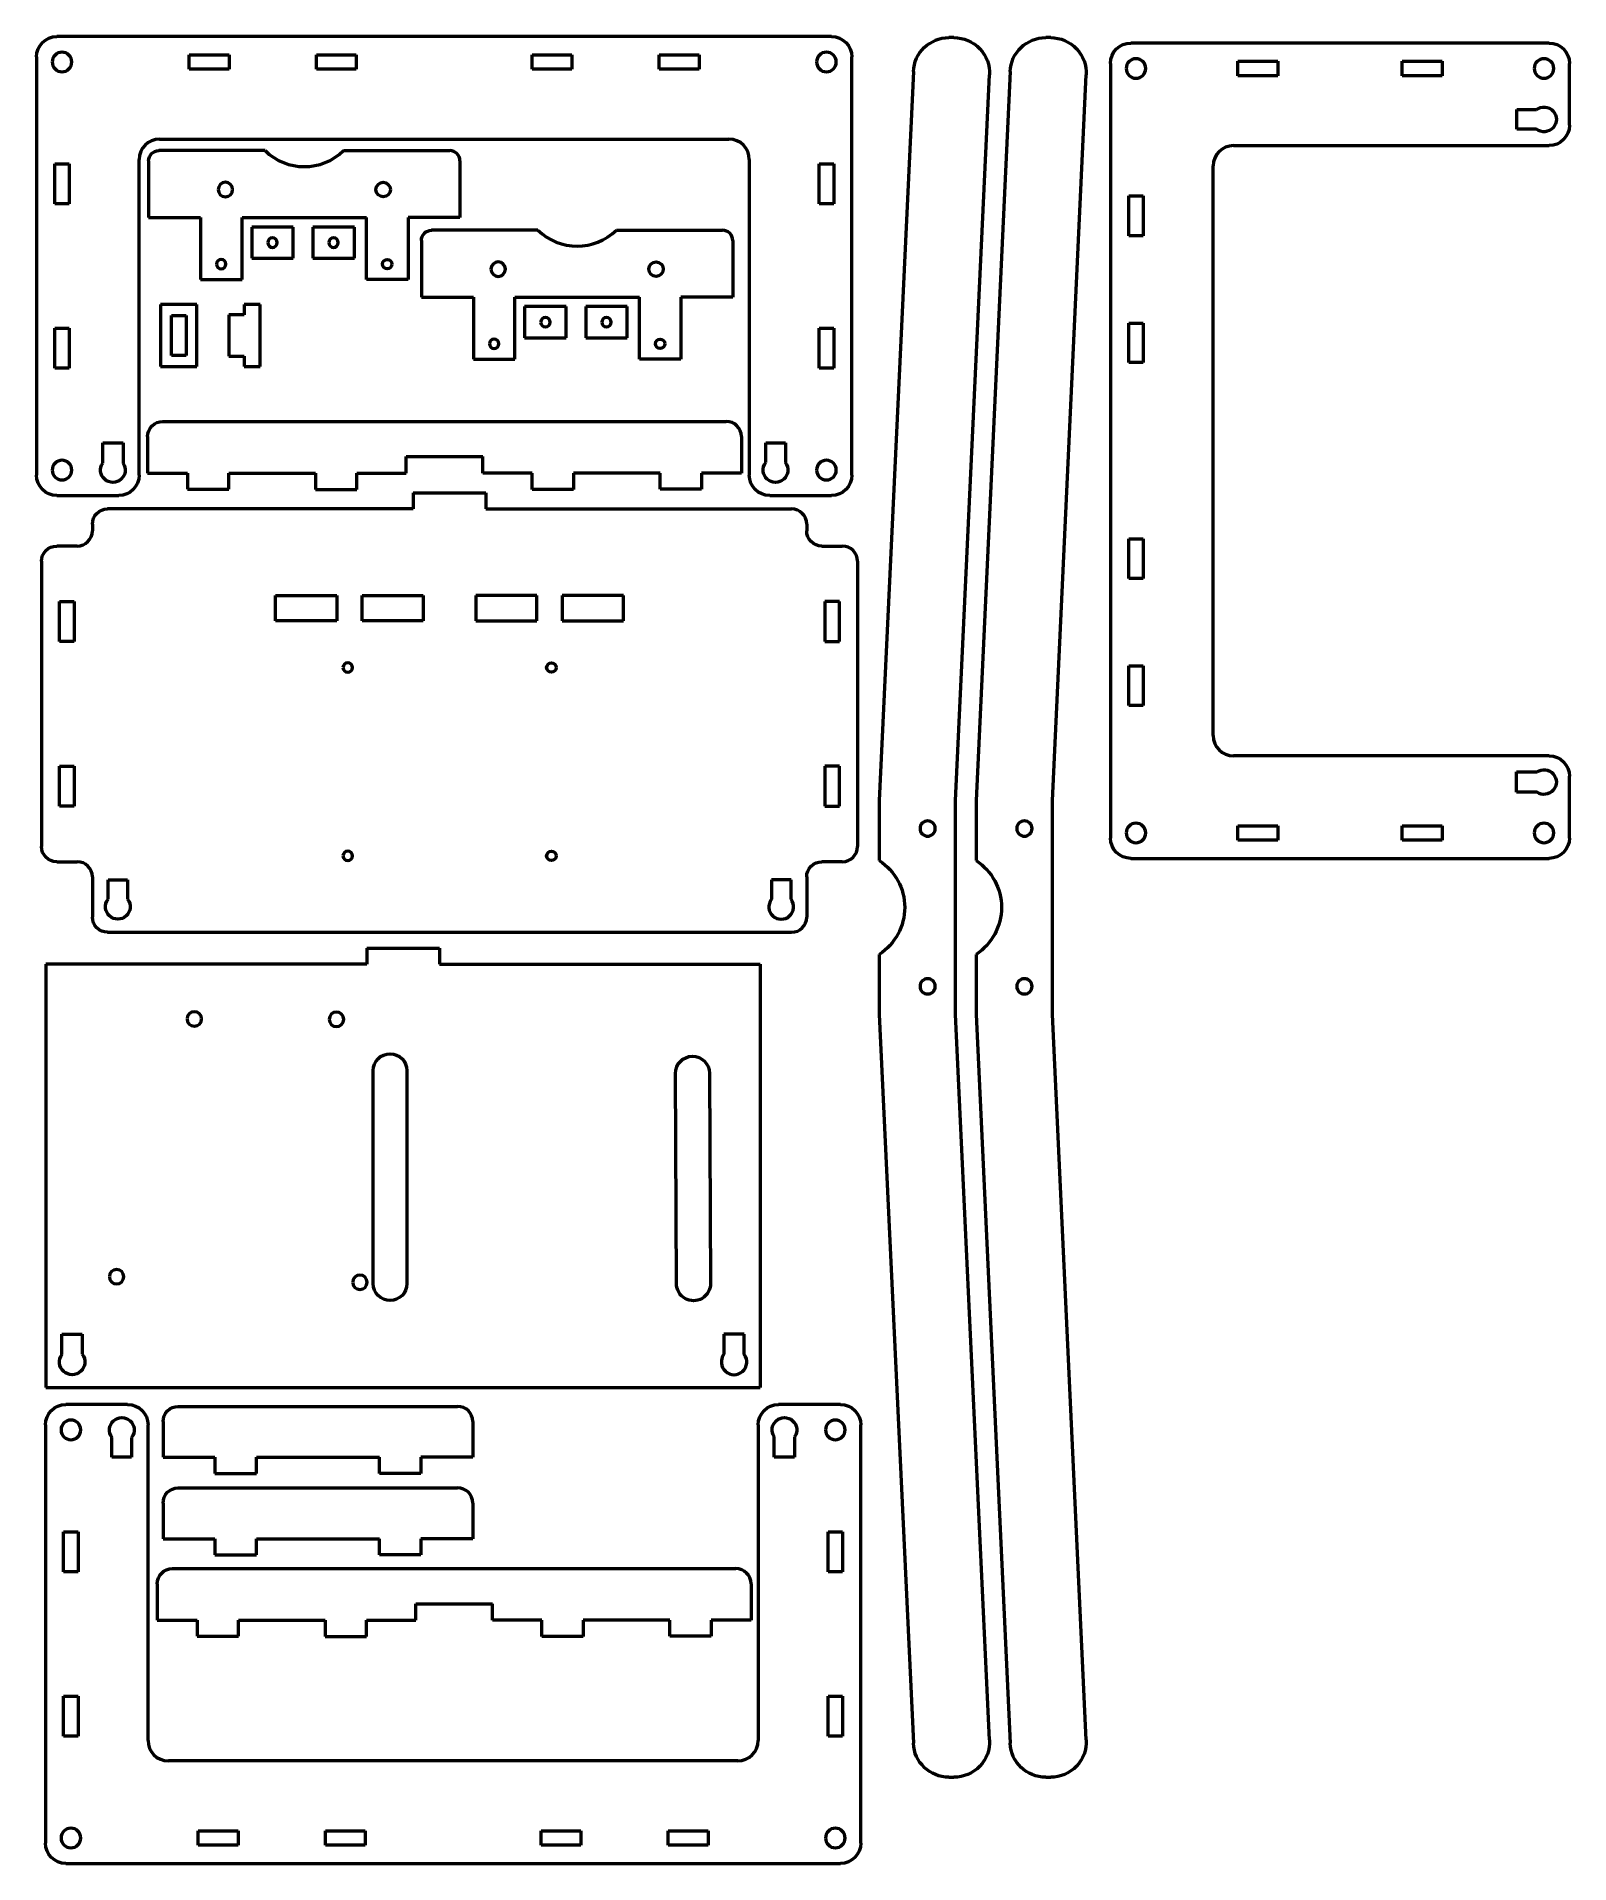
# Model space of a CAD drawing. Header units: millimetres. Extents: x 3 to 304, y 232 to 591.
import ezdxf

# ---------------------------------------------------------------- set-up
doc = ezdxf.new("R2010")
doc.units = ezdxf.units.MM
doc.header["$LTSCALE"] = 0.75
doc.layers.add('Visible', color=7, linetype='Continuous', lineweight=50)

msp = doc.modelspace()

# ---------------------------------------------------------------- linework, layer by layer
at = {"layer": 'Visible'}
for p, q in [((159.474308, 590.60598), (7.324308, 590.60598)), ((183.518447, 590.389564), (182.533717, 590.389564)), ((202.518447, 590.389564), (201.533717, 590.389564)), ((300.414231, 589.334561), (218.264231, 589.334561)), ((3.324308, 586.60598), (3.324308, 504.45598)), ((33.324308, 584.18098), (33.324308, 587.03098)), ((33.324308, 587.03098), (41.174308, 587.03098)), ((41.174308, 587.03098), (41.174308, 584.18098)), ((58.324308, 584.18098), (58.324308, 587.03098)), ((58.324308, 587.03098), (66.099308, 587.03098)), ((66.099308, 587.03098), (66.099308, 584.18098)), ((100.699308, 587.03098), (108.474308, 587.03098)), ((100.699308, 584.18098), (100.699308, 587.03098)), ((108.474308, 587.03098), (108.474308, 584.18098)), ((125.624308, 584.18098), (125.624308, 587.03098)), ((125.624308, 587.03098), (133.474308, 587.03098)), ((133.474308, 587.03098), (133.474308, 584.18098)), ((163.474308, 504.45598), (163.474308, 586.60598)), ((214.264231, 585.334561), (214.264231, 433.184561)), ((239.264231, 585.759561), (247.114231, 585.759561)), ((239.264231, 582.909561), (239.264231, 585.759561)), ((247.114231, 585.759561), (247.114231, 582.909561)), ((271.564231, 582.909561), (271.564231, 585.759561)), ((271.564231, 585.759561), (279.414231, 585.759561)), ((279.414231, 585.759561), (279.414231, 582.909561)), ((304.414231, 573.184561), (304.414231, 585.334561)), ((41.174308, 584.18098), (33.324308, 584.18098)), ((66.099308, 584.18098), (58.324308, 584.18098)), ((108.474308, 584.18098), (100.699308, 584.18098)), ((133.474308, 584.18098), (125.624308, 584.18098)), ((175.541343, 583.716231), (168.853105, 440.552987)), ((183.853105, 440.552987), (190.510821, 583.062898)), ((194.541343, 583.716231), (187.853105, 440.552987)), ((202.853105, 440.552987), (209.510821, 583.062898)), ((247.114231, 582.909561), (239.264231, 582.909561)), ((279.414231, 582.909561), (271.564231, 582.909561)), ((294.089443, 572.409561), (294.089443, 576.259561)), ((294.089443, 576.259561), (297.939443, 576.259561)), ((297.939443, 572.409561), (294.089443, 572.409561)), ((48.205171, 568.19994), (27.335851, 568.19994)), ((27.474308, 570.45598), (139.324308, 570.45598)), ((63.61653, 568.19994), (84.485851, 568.19994)), ((238.414231, 569.184561), (300.414231, 569.184561)), ((6.899308, 557.75598), (6.899308, 565.60598)), ((6.899308, 565.60598), (9.749308, 565.60598)), ((9.749308, 565.60598), (9.749308, 557.75598)), ((23.474308, 504.45598), (23.474308, 566.45598)), ((25.335851, 566.19994), (25.335851, 555.04994)), ((86.485851, 566.19994), (86.485851, 555.04994)), ((143.324308, 566.45598), (143.324308, 504.45598)), ((157.049308, 557.75598), (157.049308, 565.60598)), ((157.049308, 565.60598), (159.899308, 565.60598)), ((159.899308, 565.60598), (159.899308, 557.75598)), ((234.414231, 453.334561), (234.414231, 565.184561)), ((9.749308, 557.75598), (6.899308, 557.75598)), ((159.899308, 557.75598), (157.049308, 557.75598)), ((217.839231, 559.334561), (220.689231, 559.334561)), ((217.839231, 551.484561), (217.839231, 559.334561)), ((220.689231, 559.334561), (220.689231, 551.484561)), ((25.335851, 555.04994), (35.535851, 555.04994)), ((35.535851, 555.04994), (35.535851, 542.89994)), ((43.685851, 555.04994), (68.135851, 555.04994)), ((43.685851, 542.89994), (43.685851, 555.04994)), ((45.595138, 553.196477), (45.595138, 547.046477)), ((53.745138, 553.196477), (45.595138, 553.196477)), ((53.745138, 547.046477), (53.745138, 553.196477)), ((57.595138, 553.196477), (57.595138, 547.046477)), ((65.745138, 553.196477), (57.595138, 553.196477)), ((65.745138, 547.046477), (65.745138, 553.196477)), ((68.135851, 542.89994), (68.135851, 555.04994)), ((76.285851, 555.04994), (76.285851, 542.89994)), ((86.485851, 555.04994), (76.285851, 555.04994)), ((78.926947, 550.568567), (78.926947, 539.418567)), ((101.796268, 552.568567), (80.926947, 552.568567)), ((117.207627, 552.568567), (138.076947, 552.568567)), ((140.076947, 550.568567), (140.076947, 539.418567)), ((220.689231, 551.484561), (217.839231, 551.484561)), ((45.595138, 547.046477), (53.745138, 547.046477)), ((57.595138, 547.046477), (65.745138, 547.046477)), ((35.535851, 542.89994), (43.685851, 542.89994)), ((76.285851, 542.89994), (68.135851, 542.89994)), ((78.926947, 539.418567), (89.126947, 539.418567)), ((89.126947, 539.418567), (89.126947, 527.268567)), ((97.276947, 539.418567), (121.726947, 539.418567)), ((97.276947, 527.268567), (97.276947, 539.418567)), ((121.726947, 527.268567), (121.726947, 539.418567)), ((129.876947, 539.418567), (129.876947, 527.268567)), ((140.076947, 539.418567), (129.876947, 539.418567)), ((27.6886, 537.95499), (27.6886, 525.80499)), ((34.8386, 537.95499), (27.6886, 537.95499)), ((29.8386, 527.95499), (29.8386, 535.80499)), ((29.8386, 535.80499), (32.6886, 535.80499)), ((32.6886, 535.80499), (32.6886, 527.95499)), ((34.8386, 525.80499), (34.8386, 537.95499)), ((41.0761, 535.95499), (41.0761, 527.80499)), ((44.0761, 535.95499), (41.0761, 535.95499)), ((44.0761, 537.95499), (44.0761, 535.95499)), ((47.2261, 537.95499), (44.0761, 537.95499)), ((47.2261, 525.80499), (47.2261, 537.95499)), ((99.186235, 537.565104), (99.186235, 531.415104)), ((107.336235, 537.565104), (99.186235, 537.565104)), ((107.336235, 531.415104), (107.336235, 537.565104)), ((111.186235, 537.565104), (111.186235, 531.415104)), ((119.336235, 537.565104), (111.186235, 537.565104)), ((119.336235, 531.415104), (119.336235, 537.565104)), ((6.899308, 525.45598), (6.899308, 533.30598)), ((6.899308, 533.30598), (9.749308, 533.30598)), ((9.749308, 533.30598), (9.749308, 525.45598)), ((99.186235, 531.415104), (107.336235, 531.415104)), ((111.186235, 531.415104), (119.336235, 531.415104)), ((157.049308, 525.45598), (157.049308, 533.30598)), ((157.049308, 533.30598), (159.899308, 533.30598)), ((159.899308, 533.30598), (159.899308, 525.45598)), ((217.839231, 526.559561), (217.839231, 534.334561)), ((217.839231, 534.334561), (220.689231, 534.334561)), ((220.689231, 534.334561), (220.689231, 526.559561)), ((32.6886, 527.95499), (29.8386, 527.95499)), ((41.0761, 527.80499), (44.0761, 527.80499)), ((44.0761, 527.80499), (44.0761, 525.80499)), ((9.749308, 525.45598), (6.899308, 525.45598)), ((27.6886, 525.80499), (34.8386, 525.80499)), ((44.0761, 525.80499), (47.2261, 525.80499)), ((89.126947, 527.268567), (97.276947, 527.268567)), ((129.876947, 527.268567), (121.726947, 527.268567)), ((159.899308, 525.45598), (157.049308, 525.45598)), ((220.689231, 526.559561), (217.839231, 526.559561)), ((28.143558, 515.019436), (138.782688, 515.019436)), ((16.324308, 506.827339), (16.324308, 510.827339)), ((16.324308, 510.827339), (20.324308, 510.827339)), ((20.324308, 510.827339), (20.324308, 506.827339)), ((25.143558, 512.019436), (25.143558, 504.869436)), ((141.782688, 512.019436), (141.782688, 504.869436)), ((146.549308, 506.930768), (146.549308, 510.780768)), ((146.549308, 510.780768), (150.399308, 510.780768)), ((150.399308, 510.780768), (150.399308, 506.930768)), ((75.913123, 508.119436), (91.013123, 508.119436)), ((75.913123, 504.869436), (75.913123, 508.119436)), ((91.013123, 504.869436), (91.013123, 508.119436)), ((25.143558, 504.869436), (32.963123, 504.869436)), ((32.963123, 504.869436), (32.963123, 501.719436)), ((41.113123, 504.869436), (58.113123, 504.869436)), ((41.113123, 501.719436), (41.113123, 504.869436)), ((58.113123, 504.869436), (58.113123, 501.669436)), ((66.263123, 504.869436), (75.913123, 504.869436)), ((66.263123, 501.669436), (66.263123, 504.869436)), ((100.663123, 504.869436), (91.013123, 504.869436)), ((100.663123, 501.669436), (100.663123, 504.869436)), ((108.813123, 504.869436), (108.813123, 501.669436)), ((125.813123, 504.869436), (108.813123, 504.869436)), ((125.813123, 501.719436), (125.813123, 504.869436)), ((141.782688, 504.869436), (133.963123, 504.869436)), ((133.963123, 504.869436), (133.963123, 501.719436)), ((7.324308, 500.45598), (19.474308, 500.45598)), ((32.963123, 501.719436), (41.113123, 501.719436)), ((58.113123, 501.669436), (66.263123, 501.669436)), ((77.291112, 500.974439), (77.291112, 497.824439)), ((77.291112, 500.974439), (91.591112, 500.974439)), ((91.591112, 500.974439), (91.591112, 497.824439)), ((108.813123, 501.669436), (100.663123, 501.669436)), ((133.963123, 501.719436), (125.813123, 501.719436)), ((147.324308, 500.45598), (159.474308, 500.45598)), ((77.291112, 497.824439), (17.291112, 497.824439)), ((91.591112, 497.824439), (151.591112, 497.824439)), ((14.291112, 494.824439), (14.291112, 493.539145)), ((154.591112, 494.824439), (154.591112, 493.539145)), ((217.839231, 484.184561), (217.839231, 491.959561)), ((217.839231, 491.959561), (220.689231, 491.959561)), ((220.689231, 491.959561), (220.689231, 484.184561)), ((11.291112, 490.539145), (7.291112, 490.539145)), ((157.591112, 490.539145), (161.591112, 490.539145)), ((4.291112, 487.539145), (4.291112, 431.539145)), ((164.591112, 487.539145), (164.591112, 431.539145)), ((50.291112, 480.824439), (62.291112, 480.824439)), ((50.291112, 475.824439), (50.291112, 480.824439)), ((62.291112, 480.824439), (62.291112, 475.824439)), ((67.291112, 480.824439), (79.291112, 480.824439)), ((67.291112, 475.824439), (67.291112, 480.824439)), ((79.291112, 480.824439), (79.291112, 475.824439)), ((89.591112, 480.824439), (89.591112, 475.824439)), ((101.591112, 480.824439), (89.591112, 480.824439)), ((101.591112, 475.824439), (101.591112, 480.824439)), ((106.591112, 480.824439), (106.591112, 475.824439)), ((118.591112, 480.824439), (106.591112, 480.824439)), ((118.591112, 475.824439), (118.591112, 480.824439)), ((220.689231, 484.184561), (217.839231, 484.184561)), ((7.866112, 479.614145), (10.716112, 479.614145)), ((7.866112, 471.764145), (7.866112, 479.614145)), ((10.716112, 479.614145), (10.716112, 471.764145)), ((158.166112, 479.614145), (158.166112, 471.764145)), ((161.016112, 479.614145), (158.166112, 479.614145)), ((161.016112, 471.764145), (161.016112, 479.614145)), ((62.291112, 475.824439), (50.291112, 475.824439)), ((79.291112, 475.824439), (67.291112, 475.824439)), ((89.591112, 475.824439), (101.591112, 475.824439)), ((106.591112, 475.824439), (118.591112, 475.824439)), ((10.716112, 471.764145), (7.866112, 471.764145)), ((158.166112, 471.764145), (161.016112, 471.764145)), ((217.839231, 467.034561), (220.689231, 467.034561)), ((217.839231, 459.184561), (217.839231, 467.034561)), ((220.689231, 467.034561), (220.689231, 459.184561)), ((220.689231, 459.184561), (217.839231, 459.184561)), ((300.414231, 449.334561), (238.414231, 449.334561)), ((7.866112, 439.464145), (7.866112, 447.314145)), ((7.866112, 447.314145), (10.716112, 447.314145)), ((10.716112, 447.314145), (10.716112, 439.464145)), ((158.166112, 447.314145), (158.166112, 439.464145)), ((161.016112, 447.314145), (158.166112, 447.314145)), ((161.016112, 439.464145), (161.016112, 447.314145)), ((294.042872, 442.184561), (294.042872, 446.184561)), ((294.042872, 446.184561), (298.042872, 446.184561)), ((304.414231, 433.184561), (304.414231, 445.334561)), ((298.042872, 442.184561), (294.042872, 442.184561)), ((10.716112, 439.464145), (7.866112, 439.464145)), ((158.166112, 439.464145), (161.016112, 439.464145)), ((168.853105, 440.552987), (168.853105, 428.772531)), ((183.853105, 398.552987), (183.853105, 440.552987)), ((187.853105, 440.552987), (187.853105, 428.772531)), ((202.853105, 398.552987), (202.853105, 440.552987)), ((239.264231, 435.609561), (247.114231, 435.609561)), ((239.264231, 432.759561), (239.264231, 435.609561)), ((247.114231, 435.609561), (247.114231, 432.759561)), ((271.564231, 432.759561), (271.564231, 435.609561)), ((271.564231, 435.609561), (279.414231, 435.609561)), ((279.414231, 435.609561), (279.414231, 432.759561)), ((247.114231, 432.759561), (239.264231, 432.759561)), ((279.414231, 432.759561), (271.564231, 432.759561)), ((7.291112, 428.539145), (11.291112, 428.539145)), ((161.591112, 428.539145), (157.591112, 428.539145)), ((218.264231, 429.184561), (300.414231, 429.184561)), ((14.291112, 425.539145), (14.291112, 417.674439)), ((17.366112, 424.999227), (21.216112, 424.999227)), ((17.366112, 421.149227), (17.366112, 424.999227)), ((21.216112, 424.999227), (21.216112, 421.149227)), ((147.666112, 424.999227), (147.666112, 421.149227)), ((151.516112, 424.999227), (147.666112, 424.999227)), ((151.516112, 421.149227), (151.516112, 424.999227)), ((154.591112, 425.539145), (154.591112, 417.674439)), ((17.291112, 414.674439), (151.591112, 414.674439)), ((68.177823, 411.580826), (68.177823, 408.430826)), ((68.177823, 411.580826), (82.477823, 411.580826)), ((82.477823, 411.580826), (82.477823, 408.430826)), ((168.853105, 410.333442), (168.853105, 398.552987)), ((187.853105, 410.333442), (187.853105, 398.552987)), ((5.177823, 408.430826), (5.177823, 325.280826)), ((68.177823, 408.430826), (5.177823, 408.430826)), ((82.477823, 408.430826), (145.477823, 408.430826)), ((145.477823, 408.430826), (145.477823, 325.280826)), ((168.853105, 398.552987), (175.541343, 255.389742)), ((190.510821, 256.043076), (183.853105, 398.552987)), ((187.853105, 398.552987), (194.541343, 255.389742)), ((209.510821, 256.043076), (202.853105, 398.552987)), ((69.449851, 345.662374), (69.449851, 387.502806)), ((76.084883, 387.502806), (76.084883, 345.662374)), ((129.003857, 345.646983), (128.814186, 386.950127)), ((135.517434, 386.980909), (135.707105, 345.677765)), ((8.316328, 335.765376), (12.316209, 335.765376)), ((8.316328, 331.765376), (8.316328, 335.765376)), ((12.316209, 335.765376), (12.316209, 331.796188)), ((138.339437, 335.765376), (138.339437, 331.796188)), ((142.339318, 335.765376), (138.339437, 335.765376)), ((142.339318, 331.765376), (142.339318, 335.765376)), ((5.177823, 325.280826), (145.477823, 325.280826)), ((21.220704, 321.93382), (9.070704, 321.93382)), ((31.171423, 321.557811), (86.021423, 321.557811)), ((161.220704, 321.93382), (149.070704, 321.93382)), ((5.070704, 317.93382), (5.070704, 235.78382)), ((25.220704, 255.93382), (25.220704, 317.93382)), ((28.171423, 318.557811), (28.171423, 311.557811)), ((89.021423, 318.557811), (89.021423, 311.557811)), ((145.070704, 317.93382), (145.070704, 255.93382)), ((165.220704, 235.78382), (165.220704, 317.93382)), ((18.145704, 311.609032), (18.145704, 315.459032)), ((21.995704, 315.459032), (21.995704, 311.609032)), ((148.220704, 311.562461), (148.220704, 315.562461)), ((152.220704, 315.562461), (152.220704, 311.562461)), ((21.995704, 311.609032), (18.145704, 311.609032)), ((28.171423, 311.557811), (38.371423, 311.557811)), ((38.371423, 311.557811), (38.371423, 308.407811)), ((46.521423, 311.557811), (70.671423, 311.557811)), ((46.521423, 308.407811), (46.521423, 311.557811)), ((70.671423, 308.407811), (70.671423, 311.557811)), ((78.821423, 311.557811), (78.821423, 308.407811)), ((89.021423, 311.557811), (78.821423, 311.557811)), ((152.220704, 311.562461), (148.220704, 311.562461)), ((31.171423, 305.557811), (86.021423, 305.557811)), ((38.371423, 308.407811), (46.521423, 308.407811)), ((78.821423, 308.407811), (70.671423, 308.407811)), ((28.171423, 302.557811), (28.171423, 295.557811)), ((89.021423, 302.557811), (89.021423, 295.557811)), ((8.645704, 296.93382), (11.495704, 296.93382)), ((8.645704, 289.08382), (8.645704, 296.93382)), ((11.495704, 296.93382), (11.495704, 289.08382)), ((28.171423, 295.557811), (38.371423, 295.557811)), ((38.371423, 295.557811), (38.371423, 292.407811)), ((46.521423, 295.557811), (70.671423, 295.557811)), ((46.521423, 292.407811), (46.521423, 295.557811)), ((70.671423, 292.407811), (70.671423, 295.557811)), ((78.821423, 295.557811), (78.821423, 292.407811)), ((89.021423, 295.557811), (78.821423, 295.557811)), ((158.795704, 296.93382), (161.645704, 296.93382)), ((158.795704, 289.08382), (158.795704, 296.93382)), ((161.645704, 296.93382), (161.645704, 289.08382)), ((38.371423, 292.407811), (46.521423, 292.407811)), ((78.821423, 292.407811), (70.671423, 292.407811)), ((11.495704, 289.08382), (8.645704, 289.08382)), ((30.026226, 289.700557), (140.665357, 289.700557)), ((161.645704, 289.08382), (158.795704, 289.08382)), ((27.026226, 286.700557), (27.026226, 279.550557)), ((143.665357, 286.700557), (143.665357, 279.550557)), ((77.795791, 282.800557), (92.895791, 282.800557)), ((77.795791, 279.550557), (77.795791, 282.800557)), ((92.895791, 279.550557), (92.895791, 282.800557)), ((27.026226, 279.550557), (34.845791, 279.550557)), ((34.845791, 279.550557), (34.845791, 276.400557)), ((34.845791, 276.400557), (42.995791, 276.400557)), ((42.995791, 279.550557), (59.995791, 279.550557)), ((42.995791, 276.400557), (42.995791, 279.550557)), ((59.995791, 279.550557), (59.995791, 276.350557)), ((59.995791, 276.350557), (68.145791, 276.350557)), ((68.145791, 279.550557), (77.795791, 279.550557)), ((68.145791, 276.350557), (68.145791, 279.550557)), ((102.545791, 279.550557), (92.895791, 279.550557)), ((102.545791, 276.350557), (102.545791, 279.550557)), ((110.695791, 276.350557), (102.545791, 276.350557)), ((110.695791, 279.550557), (110.695791, 276.350557)), ((127.695791, 279.550557), (110.695791, 279.550557)), ((127.695791, 276.400557), (127.695791, 279.550557)), ((135.845791, 276.400557), (127.695791, 276.400557)), ((143.665357, 279.550557), (135.845791, 279.550557)), ((135.845791, 279.550557), (135.845791, 276.400557)), ((8.645704, 256.78382), (8.645704, 264.63382)), ((8.645704, 264.63382), (11.495704, 264.63382)), ((11.495704, 264.63382), (11.495704, 256.78382)), ((158.795704, 256.78382), (158.795704, 264.63382)), ((158.795704, 264.63382), (161.645704, 264.63382)), ((161.645704, 264.63382), (161.645704, 256.78382)), ((11.495704, 256.78382), (8.645704, 256.78382)), ((161.645704, 256.78382), (158.795704, 256.78382)), ((141.070704, 251.93382), (29.220704, 251.93382)), ((182.533717, 248.716409), (183.518447, 248.716409)), ((201.533717, 248.716409), (202.518447, 248.716409)), ((35.070704, 235.35882), (35.070704, 238.20882)), ((35.070704, 238.20882), (42.920704, 238.20882)), ((42.920704, 238.20882), (42.920704, 235.35882)), ((60.070704, 235.35882), (60.070704, 238.20882)), ((60.070704, 238.20882), (67.845704, 238.20882)), ((67.845704, 238.20882), (67.845704, 235.35882)), ((102.445704, 238.20882), (110.220704, 238.20882)), ((102.445704, 235.35882), (102.445704, 238.20882)), ((110.220704, 238.20882), (110.220704, 235.35882)), ((127.370704, 235.35882), (127.370704, 238.20882)), ((127.370704, 238.20882), (135.220704, 238.20882)), ((135.220704, 238.20882), (135.220704, 235.35882)), ((42.920704, 235.35882), (35.070704, 235.35882)), ((67.845704, 235.35882), (60.070704, 235.35882)), ((110.220704, 235.35882), (102.445704, 235.35882)), ((135.220704, 235.35882), (127.370704, 235.35882)), ((9.070704, 231.78382), (161.220704, 231.78382))]:
    msp.add_line(p, q, dxfattribs=at)
at = {"layer": 'Visible', "extrusion": (0, 0, -1)}
for centre, radius in [((-8.324308, 585.60598), 1.925), ((-158.474308, 585.60598), 1.925), ((-219.264231, 584.334561), 1.925), ((-299.414231, 584.334561), 1.925), ((-40.410851, 560.54994), 1.425), ((-49.670138, 550.121477), 0.925), ((-61.670138, 550.121477), 0.925), ((-39.610851, 545.89994), 0.925), ((-94.001947, 544.918567), 1.425), ((-103.261235, 534.490104), 0.925), ((-115.261235, 534.490104), 0.925), ((-93.201947, 530.268567), 0.925), ((-8.324308, 505.45598), 1.925), ((-158.474308, 505.45598), 1.925), ((-64.441112, 466.674439), 0.925), ((-178.353105, 435.052987), 1.5), ((-197.353105, 435.052987), 1.5), ((-219.264231, 434.184561), 1.925), ((-299.414231, 434.184561), 1.925), ((-64.441112, 429.674439), 0.925), ((-178.353105, 404.052987), 1.5), ((-197.353105, 404.052987), 1.5), ((-34.318956, 397.647204), 1.425), ((-62.228196, 397.575339), 1.425), ((-19.050664, 347.026619), 1.425), ((-66.850664, 345.927894), 1.425), ((-10.070704, 316.93382), 1.925), ((-160.220704, 316.93382), 1.925), ((-10.070704, 236.78382), 1.925), ((-160.220704, 236.78382), 1.925)]:
    msp.add_circle(centre, radius, dxfattribs=at)
at = {"layer": 'Visible'}
for centre, radius in [((71.410851, 560.54994), 1.425), ((72.210851, 545.89994), 0.925), ((125.001947, 544.918567), 1.425), ((125.801947, 530.268567), 0.925), ((104.441112, 466.674439), 0.925), ((104.441112, 429.674439), 0.925)]:
    msp.add_circle(centre, radius, dxfattribs=at)
at = {"layer": 'Visible', "extrusion": (0, 0, -1)}
for centre, radius, start, end in [((-7.324308, 586.60598), 4, 0, 90), ((-159.474308, 586.60598), 4, 90, 180), ((-182.533717, 583.389564), 7, 2.674774, 90), ((-183.518447, 583.389564), 7, 90, 182.674774), ((-201.533717, 583.389564), 7, 2.674774, 90), ((-202.518447, 583.389564), 7, 90, 182.674774), ((-218.264231, 585.334561), 4, 0, 90), ((-300.414231, 585.334561), 4, 90, 180), ((-299.414231, 574.334561), 2.425, 52.543419, 307.456581), ((-300.414231, 573.184561), 4, 180, 270), ((-27.335851, 566.19994), 2, 0, 90), ((-80.926947, 550.568567), 2, 0, 90), ((-28.143558, 512.019436), 3, 0, 90), ((-18.324308, 505.45598), 2.425, 145.56237, 34.43763), ((-148.474308, 505.45598), 2.425, 142.543419, 37.456581), ((-7.324308, 504.45598), 4, 270, 0), ((-19.474308, 504.45598), 4, 180, 270), ((-147.324308, 504.45598), 4, 270, 0), ((-159.474308, 504.45598), 4, 180, 270), ((-17.291112, 494.824439), 3, 0, 90), ((-157.591112, 493.539145), 3, 270, 360), ((-7.291112, 487.539145), 3, 0, 90), ((-300.414231, 445.334561), 4, 90, 180), ((-299.414231, 444.184561), 2.425, 55.56237, 304.43763), ((-7.291112, 431.539145), 3, 270, 0), ((-218.264231, 433.184561), 4, 270, 0), ((-300.414231, 433.184561), 4, 180, 270), ((-157.591112, 425.539145), 3, 0, 90), ((-162.853105, 419.552987), 11, 123.055731, 236.944269), ((-181.853105, 419.552987), 11, 123.055731, 236.944269), ((-19.291112, 419.674439), 2.425, 142.543419, 37.456581), ((-17.291112, 417.674439), 3, 270, 0), ((-72.767367, 387.502806), 3.317516, 0, 180), ((-132.16581, 386.965518), 3.35166, 359.73689, 179.73689), ((-72.767367, 345.662374), 3.317516, 180, 0), ((-132.355481, 345.662374), 3.35166, 179.73689, 359.73689), ((-10.327823, 330.280826), 2.5, 142.688744, 36.428539), ((-9.070704, 317.93382), 4, 0, 90), ((-20.070704, 316.93382), 2.425, 322.543419, 217.456581), ((-21.220704, 317.93382), 4, 90, 180), ((-31.171423, 318.557811), 3, 0, 90), ((-149.070704, 317.93382), 4, 0, 90), ((-150.220704, 316.93382), 2.425, 325.56237, 214.43763), ((-161.220704, 317.93382), 4, 90, 180), ((-31.171423, 302.557811), 3, 0, 90), ((-30.026226, 286.700557), 3, 0, 90), ((-182.533717, 255.716409), 7, 270, 357.325226), ((-183.518447, 255.716409), 7, 177.325226, 270), ((-201.533717, 255.716409), 7, 270, 357.325226), ((-202.518447, 255.716409), 7, 177.325226, 270), ((-9.070704, 235.78382), 4, 270, 0), ((-161.220704, 235.78382), 4, 180, 270)]:
    msp.add_arc(centre, radius, start, end, dxfattribs=at)
at = {"layer": 'Visible'}
for centre, radius, start, end in [((27.474308, 566.45598), 4, 90, 180), ((55.910851, 576.04994), 11, 225.531555, 314.468445), ((84.485851, 566.19994), 2, 0, 90), ((139.324308, 566.45598), 4, 0, 90), ((238.414231, 565.184561), 4, 90, 180), ((109.501947, 560.418567), 11, 225.531555, 314.468445), ((138.076947, 550.568567), 2, 0, 90), ((138.782688, 512.019436), 3, 0, 90), ((151.591112, 494.824439), 3, 0, 90), ((11.291112, 493.539145), 3, 270, 360), ((161.591112, 487.539145), 3, 0, 90), ((238.414231, 453.334561), 4, 180, 270), ((161.591112, 431.539145), 3, 270, 0), ((11.291112, 425.539145), 3, 0, 90), ((149.591112, 419.674439), 2.425, 142.543419, 37.456581), ((151.591112, 417.674439), 3, 270, 0), ((140.327823, 330.280826), 2.5, 142.688744, 36.428539), ((86.021423, 318.557811), 3, 0, 90), ((86.021423, 302.557811), 3, 0, 90), ((140.665357, 286.700557), 3, 0, 90), ((29.220704, 255.93382), 4, 180, 270), ((141.070704, 255.93382), 4, 270, 0)]:
    msp.add_arc(centre, radius, start, end, dxfattribs=at)

doc.saveas('drawing.dxf')
